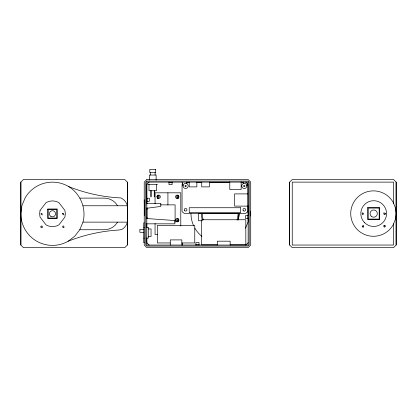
<?xml version="1.0" encoding="UTF-8"?>
<svg xmlns="http://www.w3.org/2000/svg" width="417" height="417" viewBox="0 0 417 417"><rect width="100%" height="100%" fill="white"/><g stroke="black" fill="none" stroke-linecap="round" stroke-linejoin="round"><path stroke-width="0.63" d="M20.85 245.045L20.85 182.114L23.42 179.545L124.756 179.545L127.331 182.114L127.331 245.045L124.756 247.62L23.42 247.62L20.85 245.045L20.85 182.114M144.475 215.453L144.23 199.785M146.805 243.121L146.805 237.987M146.815 227.718L146.815 223.866M248.141 218.028L248.131 221.844L245.509 228.193M248.131 215.49L248.141 205.951M289.669 245.045L289.669 182.114L292.244 179.545L393.58 179.545L396.15 182.114L396.15 245.045L393.58 247.62L292.244 247.62L289.669 245.045L289.669 182.114M393.58 223.799L393.58 245.045L292.244 245.045L292.244 182.114L393.58 182.114L393.58 203.36M144.23 213.582L144.475 211.706M238.18 213.582L237.565 218.232A17.978 17.978 0 0 1 237.028 219.91M238.493 218.482L239.134 213.582L198.544 213.582L198.544 220.749L202.235 220.765M250.393 216.011L250.711 213.582L250.393 211.148M82.978 222.131C86.6 208.63 80.481 193.597 68.451 186.472A31.629 31.629 0 0 0 25.182 197.794L21.976 205.399L20.85 213.582A31.629 31.629 0 0 0 68.127 241.25A163.886 163.886 0 0 1 118.167 230.064L121.571 229.6A11.363 11.363 0 0 0 127.331 222.131L82.978 222.131L79.772 229.741L74.706 236.262L68.127 241.25M246.869 185.935L247.453 183.741M247.385 183.6L247.88 184.481L247.88 211.21L247.385 212.086L245.806 213.316L184.121 213.316L182.542 212.086L182.041 211.21L182.062 184.429A3.868 3.868 0 0 1 182.542 183.6M117.584 222.131L115.295 225.112A15.815 15.815 0 0 1 104.114 229.741L79.772 229.741M146.805 184.429L149.119 182.114M248.141 242.73L245.827 245.045L245.806 219.749L201.64 219.749L201.64 244.789L217.226 244.789M146.805 208.25L160.821 206.431L160.821 203.329L146.805 203.329M169.005 182.375L172.091 182.375M189.219 182.375L187.082 182.354M196.86 182.375L201.745 182.375M209.386 182.375L229.788 182.375M241.141 182.375L243.476 182.375M148.025 184.34L157.464 184.34M247.88 184.481L245.827 182.114M247.88 193.895L234.62 193.895L234.62 206.113L247.88 206.113M79.96 198.117L104.114 198.117A15.815 15.815 0 0 1 115.295 202.745L117.61 205.763M146.805 198.242L149.375 198.242L149.375 201.328L146.805 201.328L146.815 203.934L146.815 201.369M160.441 204.872L175.098 204.872L175.098 222.287M83.072 205.763L127.331 205.763A11.363 11.363 0 0 0 120.774 197.908L118.214 197.788A160.43 160.43 0 0 1 68.451 186.472M146.544 209.516L147.06 209.516M248.141 215.573L245.566 215.573L245.566 218.659L248.141 218.659M146.544 217.273L147.06 217.273M144.23 222.855L143.808 222.855L143.808 242.642L144.23 242.642M146.805 223.83L174.843 223.83L174.843 220.541L146.805 218.539M143.808 227.38L144.23 227.38M146.685 227.38L148.416 227.38L148.416 238.112L146.685 238.112M148.416 228.949L151.048 228.949L151.048 236.543L148.416 236.543M143.808 229.308L139.857 229.308L139.857 232.305L143.808 232.305M157.631 234.521L155.061 234.521L155.061 223.449M143.808 238.112L144.23 238.112M170.251 242.96L157.35 242.96L157.35 225.508L194.765 225.508L194.765 242.96L181.859 242.96M195.927 244.789L199.013 244.789M230.215 244.789L245.806 244.789M146.805 242.73L149.119 245.045M202.615 220.197L201.906 218.482L201.26 213.582M182.062 182.114L183.053 185.935M146.805 184.038L146.81 198.158M396.15 182.114L396.15 245.045M247.88 215.573L247.88 218.659M243.57 182.114L243.57 183.48M241.141 181.869L241.141 189.537L229.788 189.537L229.788 181.869M230.153 245.045L230.153 241.188L217.288 241.188L217.288 245.045M209.386 182.104L209.386 186.889L201.745 186.889L201.745 182.104M199.013 245.045L199.013 242.475L195.927 242.475L195.927 245.045M196.86 182.104L196.86 186.889L189.219 186.889L189.219 182.104M186.826 182.114L186.826 183.673M182.484 243.116L182.484 245.045M181.843 245.045L181.843 239.9L170.266 239.9L170.266 245.045M180.785 226.05L180.785 192.81L155.061 192.81L155.061 203.908M172.091 182.114L172.091 184.689L169.005 184.689L169.005 182.114M167.921 192.81L167.921 205.028M156.505 184.34L156.505 190.731L148.984 190.731L148.984 184.34M156.114 180.186L156.114 175.041L149.375 175.041L149.375 180.186M155.103 172.534L155.103 175.041M154.733 190.731L154.733 196.84L154.259 196.84L154.259 190.731M151.235 190.731L151.235 196.819L150.756 196.819L150.756 190.731M150.391 172.534L150.391 175.041M147.06 198.242L147.06 201.328M147.06 207.775L147.06 218.524M146.779 199.144L146.779 200.431M127.331 182.114L127.331 245.045M362.154 212.978A1.053 1.053 0 0 1 362.368 212.811M385.511 213.994A1.053 1.053 0 0 1 385.407 214.249M383.744 212.978A1.053 1.053 0 0 1 383.963 212.811M385.407 213.196A1.053 1.053 0 0 1 385.511 213.447M383.744 225.644A1.053 1.053 0 0 1 384.219 225.373M384.766 225.373A1.053 1.053 0 0 1 385.016 225.477M385.407 225.863A1.053 1.053 0 0 1 385.511 226.118M363.812 226.916A1.053 1.053 0 0 1 363.645 227.135M363.171 225.373A1.053 1.053 0 0 1 363.426 225.477M42.409 227.38A1.074 1.074 0 0 1 42.185 227.552M40.715 227.161A1.074 1.074 0 0 1 40.611 226.9M64.067 227.38A1.074 1.074 0 0 1 63.843 227.552M42.419 214.791A1.095 1.095 0 0 1 42.195 214.963M64.077 214.791A1.095 1.095 0 0 1 63.853 214.963M62.357 213.473A1.095 1.095 0 0 1 62.534 213.243M239.134 213.582A18.937 18.937 0 0 1 237.925 220.249M203.371 219.91A17.978 17.978 0 0 1 202.219 213.582M201.901 236.371A29.226 29.226 0 0 1 194.885 228.193M193.712 225.936A29.226 29.226 0 0 1 190.97 213.582M178.617 198.237A1.543 1.543 0 0 1 176.688 196.949A1.543 1.543 0 0 1 178.215 195.203M157.006 196.579A0.641 0.641 0 0 1 157.996 196.219A0.641 0.641 0 0 1 157.996 197.272A0.641 0.641 0 0 1 157.006 196.913M178.215 221.708A1.543 1.543 0 0 1 176.672 220.166A1.543 1.543 0 0 1 178.215 218.623M157.23 195.255A1.543 1.543 0 0 1 159.169 196.746A1.543 1.543 0 0 1 157.23 198.237M47.7 209.501L47.7 218.544L57.254 218.544L57.254 208.99L47.7 208.99L47.7 209.501M48.21 209.501L48.21 218.028L56.738 218.028L56.738 209.501L48.21 209.501M367.7 207.562L367.7 219.597L379.689 219.597L379.689 207.562L367.7 207.562M40.053 210.439L39.615 213.765L40.053 217.095L46.047 224.904A12.859 12.859 0 0 0 58.906 224.904L64.901 217.095L65.339 213.765L64.901 210.439L58.906 202.631A12.859 12.859 0 0 0 46.047 202.631L40.053 210.439M41.028 213.853C41.815 216.308 42.935 212.117 41.028 213.853M62.686 213.853C63.473 216.308 64.593 212.117 62.686 213.853M396.15 213.582L395.379 219.457L393.106 224.935A22.711 22.711 0 0 1 358.839 230.982A22.711 22.711 0 0 1 358.839 196.183A22.711 22.711 0 0 1 393.106 202.224L395.379 207.702L396.15 213.582M146.805 179.545L144.23 182.114L144.23 245.045L146.805 247.62L248.141 247.62L250.711 245.045L250.711 182.114L248.141 179.545L146.805 179.545M146.909 181.087L145.773 182.224L145.773 244.941L146.909 246.072L248.032 246.072L249.168 244.941L249.168 182.224L248.032 181.087L146.909 181.087M243.632 183.449L243.012 183.709A2.57 2.57 0 0 0 242.824 188.041A2.57 2.57 0 0 0 246.833 186.383A2.57 2.57 0 0 0 243.632 183.449M155.703 169.38L149.786 169.38L149.786 172.534L155.703 172.534L155.703 169.38M248.141 182.114L146.805 182.114L146.805 245.045L248.141 245.045L248.141 182.114M240.562 207.734L189.245 207.734L189.245 212.701L240.562 212.701L240.562 207.734M379.173 208.078L368.216 208.078L368.216 219.087L379.173 219.087L379.173 208.078M186.91 183.709L186.29 183.449A2.57 2.57 0 0 0 183.094 186.383A2.57 2.57 0 0 0 187.103 188.041A2.57 2.57 0 0 0 186.91 183.709M185.304 186.493A0.641 0.641 0 0 0 186.269 185.935A0.641 0.641 0 0 0 185.304 185.377A0.641 0.641 0 0 0 185.304 186.493M243.976 186.493A0.641 0.641 0 0 0 244.941 185.935A0.641 0.641 0 0 0 243.976 185.377A0.641 0.641 0 0 0 243.976 186.493M371.13 216.147A3.628 3.628 0 0 0 377.197 214.52A3.628 3.628 0 0 0 372.756 210.079A3.628 3.628 0 0 0 371.13 216.147M384.172 214.281A0.641 0.641 0 0 0 385.136 213.723A0.641 0.641 0 0 0 384.172 213.165A0.641 0.641 0 0 0 384.172 214.281M362.576 226.947A0.641 0.641 0 0 0 363.541 226.389A0.641 0.641 0 0 0 362.576 225.832A0.641 0.641 0 0 0 362.576 226.947M362.576 214.281A0.641 0.641 0 0 0 363.541 213.723A0.641 0.641 0 0 0 362.576 213.165A0.641 0.641 0 0 0 362.576 214.281M384.172 226.947A0.641 0.641 0 0 0 385.136 226.389A0.641 0.641 0 0 0 384.172 225.832A0.641 0.641 0 0 0 384.172 226.947M364.599 222.673A12.859 12.859 0 0 0 386.116 216.908A12.859 12.859 0 0 0 370.364 201.156A12.859 12.859 0 0 0 364.599 222.673M62.983 227.176A0.641 0.641 0 0 0 63.947 226.624A0.641 0.641 0 0 0 62.983 226.066A0.641 0.641 0 0 0 62.983 227.176M41.325 227.176A0.641 0.641 0 0 0 42.289 226.624A0.641 0.641 0 0 0 41.325 226.066A0.641 0.641 0 0 0 41.325 227.176M50.937 216.433A3.081 3.081 0 0 0 55.555 213.765A3.081 3.081 0 0 0 50.937 211.101A3.081 3.081 0 0 0 50.937 216.433M176.344 198.2A1.678 1.678 0 0 0 178.862 196.746A1.678 1.678 0 0 0 176.344 195.292A1.678 1.678 0 0 0 176.344 198.2M157.824 198.2A1.678 1.678 0 0 0 160.342 196.746A1.678 1.678 0 0 0 157.824 195.292A1.678 1.678 0 0 0 157.824 198.2M176.344 221.62A1.678 1.678 0 0 0 178.862 220.166A1.678 1.678 0 0 0 176.344 218.711A1.678 1.678 0 0 0 176.344 221.62M177.762 197.199A0.641 0.641 0 0 0 178.841 196.913A0.641 0.641 0 0 0 178.054 196.126A0.641 0.641 0 0 0 177.762 197.199M177.762 220.619A0.641 0.641 0 0 0 178.841 220.332A0.641 0.641 0 0 0 178.054 219.545A0.641 0.641 0 0 0 177.762 220.619M184.684 210.694A1.329 1.329 0 0 0 186.91 210.1A1.329 1.329 0 0 0 185.284 208.469A1.329 1.329 0 0 0 184.684 210.694M243.632 210.908A1.329 1.329 0 0 0 245.629 209.756A1.329 1.329 0 0 0 243.632 208.599A1.329 1.329 0 0 0 243.632 210.908"/></g></svg>
